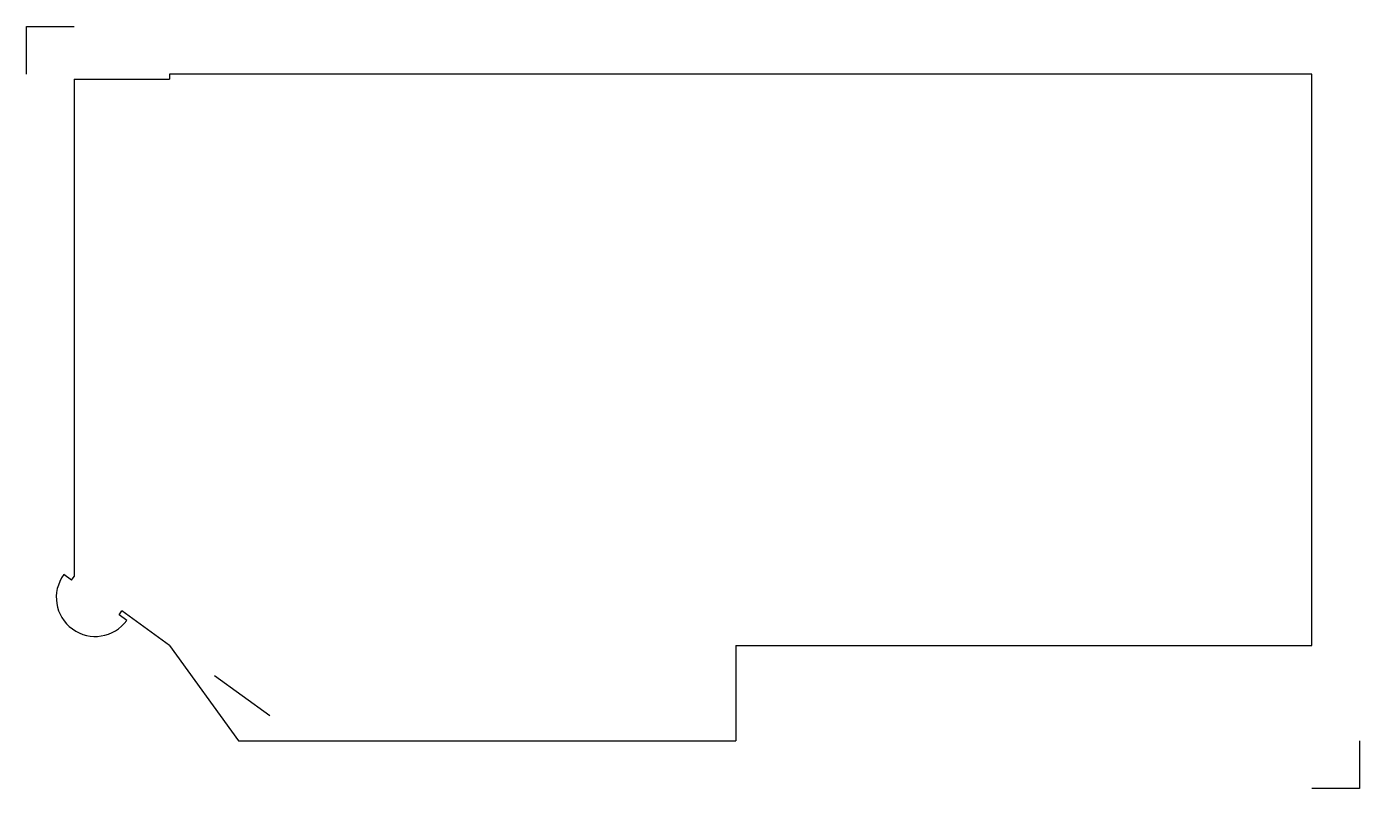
# Model space of a CAD drawing. Header units: millimetres. Extents: x -30 to 250, y -30 to 130.
import ezdxf

# ---------------------------------------------------------------- set-up
doc = ezdxf.new("R2010")
doc.units = ezdxf.units.MM
doc.layers.get('0').update_dxf_attribs({"lineweight": 25, "true_color": 0xffffff})
doc.layers.add('marqueurs', color=7, linetype='Continuous', lineweight=25, true_color=0x000000)

msp = doc.modelspace()

# ---------------------------------------------------------------- linework, layer by layer
for p, q in [((-20, 119), (-20, 14.53)), ((-20, 119), (0, 119)), ((240, 120), (0, 120)), ((0, 120), (0, 119)), ((240, 0), (240, 120)), ((-20.59, 13.72), (-22.21, 14.9)), ((-20.59, 13.72), (-20, 14.53)), ((-10.59, 6.46), (-10, 7.27)), ((-8.97, 5.28), (-10.59, 6.46)), ((0, 0), (-10, 7.27)), ((0, 0), (14.53, -20)), ((119, 0), (119, -20)), ((119, 0), (240, 0)), ((9.48, -6.27), (21.1, -14.71)), ((14.53, -20), (119, -20))]:
    msp.add_line(p, q)
msp.add_arc((-15.59, 10.09), 8.18, 144, 324)
at = {"layer": 'marqueurs'}
for p, q in [((-30, 120), (-30, 130)), ((-30, 130), (-20, 130)), ((250, -20), (250, -30)), ((250, -30), (240, -30))]:
    msp.add_line(p, q, dxfattribs=at)

doc.saveas('drawing.dxf')
